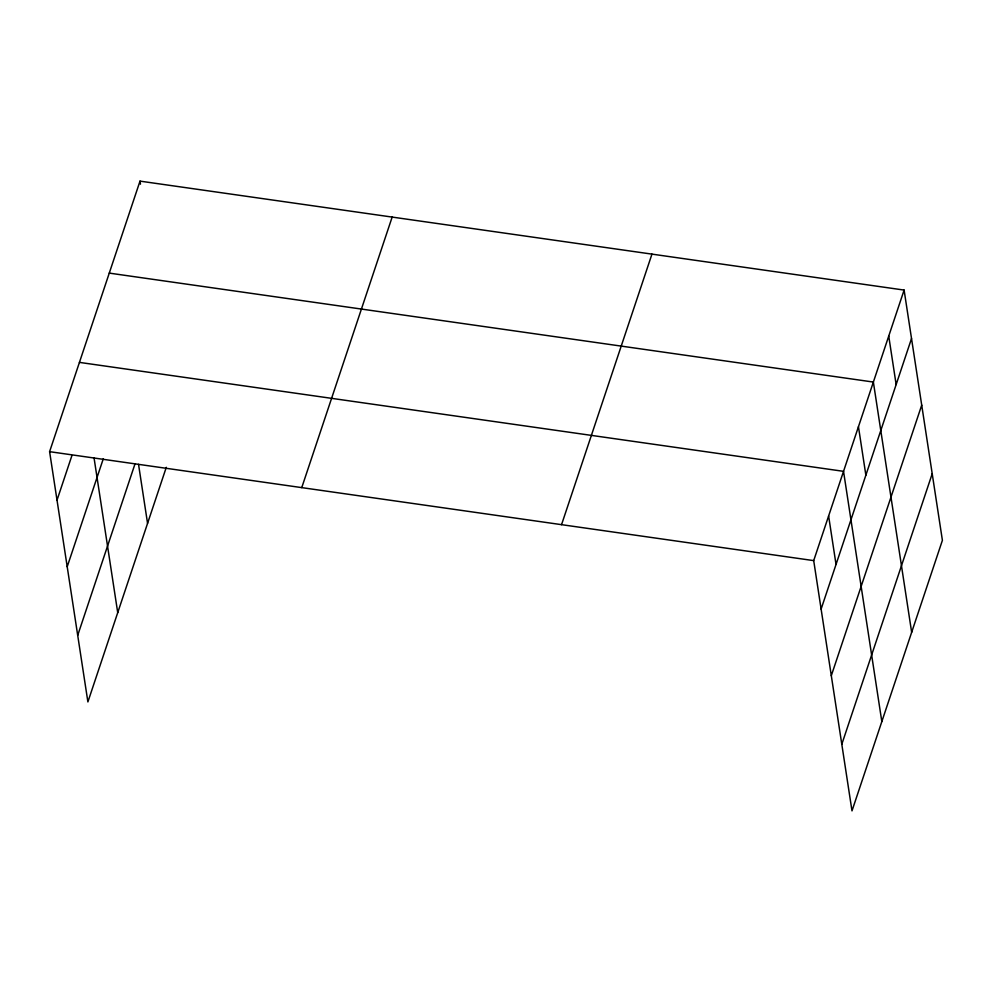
<?xml version="1.0" encoding="UTF-8"?>
<svg xmlns="http://www.w3.org/2000/svg" width="992" height="992" viewBox="0 0 992 992"><rect width="100%" height="100%" fill="white"/><g stroke="black" fill="none" stroke-linecap="round" stroke-linejoin="round"><path stroke-width="1.49" d="M166.296 467.319L87.891 701.927L49.6 451.67L140.008 181.127L904.109 290.073L942.4 540.33L851.992 810.873L813.7 560.616L904.109 290.073M57.015 500.154L71.932 455.514M67.208 566.73L103.304 458.738M77.711 635.339L134.974 463.983M301.754 487.618L392.162 217.087M561.546 524.669L651.955 254.126M821.116 609.088L911.524 338.557M831.308 675.676L921.717 405.145M841.799 744.285L932.207 473.742M109.269 273.11L873.369 382.056L911.66 632.313M79.434 362.39L843.535 471.336L881.826 721.593M49.6 451.67L813.7 560.616M888.733 336.065L896.148 384.549M858.452 426.696L865.867 475.18M828.618 515.976L836.033 564.448M140.008 181.127L140.48 184.165M138.533 464.355L147.56 523.367M94.029 457.783L117.726 612.647"/></g></svg>
